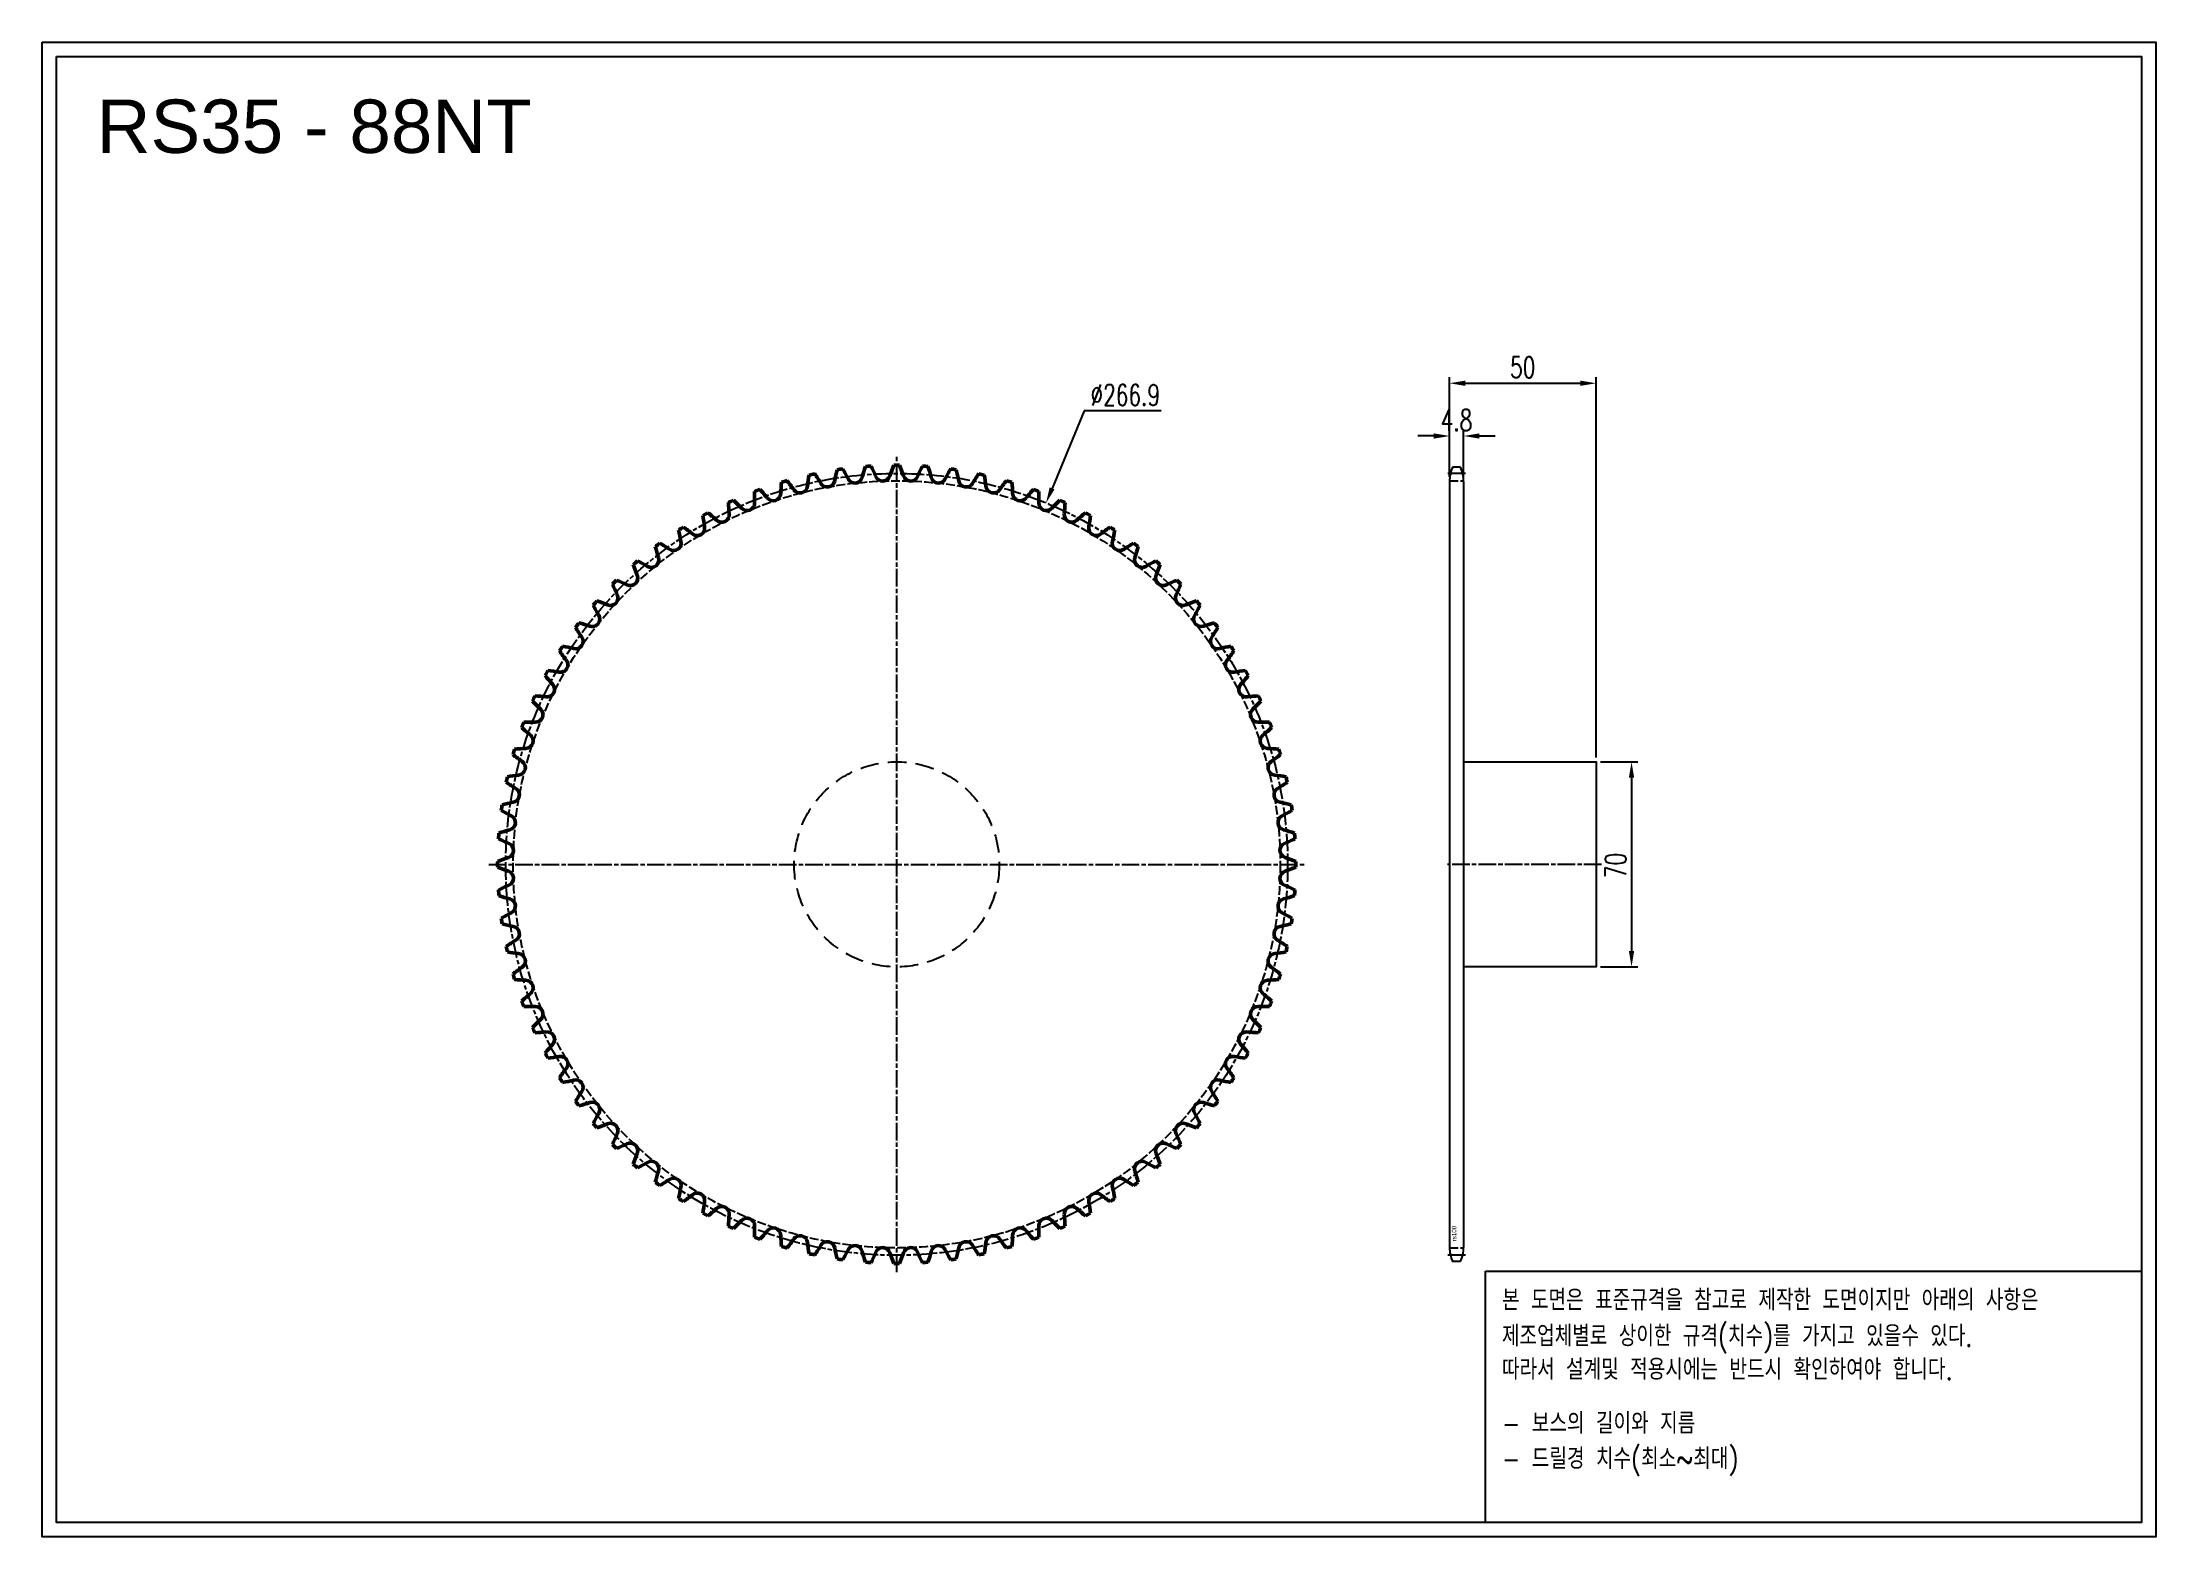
# Model space of a CAD drawing. Header units: millimetres. Extents: x -37235 to -36514, y 3815 to 4325.
import ezdxf

# ---------------------------------------------------------------- set-up
doc = ezdxf.new("R2010")
doc.units = ezdxf.units.MM
for name, pattern in [('AM_ISO02W050', [7.5, 6, -1.5]), ('AM_ISO02W050x2', [3.75, 3, -0.75]), ('AM_ISO08W050', [18, 12, -1.5, 3, -1.5]), ('AM_ISO08W050x2', [9, 6, -0.75, 1.5, -0.75]), ('HIDDEN', [9.525, 6.35, -3.175])]:
    doc.linetypes.add(name, pattern=pattern)
for name, color, linetype, lineweight in [('AM_0N', 7, 'Continuous', 50), ('AM_3N', 6, 'AM_ISO02W050', 25), ('AM_7', 4, 'AM_ISO08W050', 25), ('AM_7N', 4, 'AM_ISO08W050', 25)]:
    doc.layers.add(name, color=color, linetype=linetype, lineweight=lineweight)
doc.layers.add('HL', color=2, linetype='HIDDEN')
doc.layers.add('S-DIM', color=7, linetype='Continuous')
doc.styles.add('HAN', font='ROMANS.shx', dxfattribs={"width": 0.7, "bigfont": 'whgtxt.shx'})
doc.styles.add('HSG', font='SIMPLEX.shx', dxfattribs={"width": 0.7, "bigfont": 'HSG.shx'})
doc.styles.get("Standard").update_dxf_attribs({"font": 'arial.ttf'})
doc.dimstyles.new('APP16', dxfattribs={"dimscale": 3, "dimtxt": 2.4, "dimasz": 1.8, "dimexe": 0.7, "dimexo": 0.5, "dimgap": 0.6, "dimtad": 1, "dimtoh": 1, "dimdec": 1, "dimrnd": 0.01, "dimzin": 9, "dimdsep": 46, "dimtxsty": 'HSG', "dimcen": 0, "dimclrd": 1, "dimclre": 1, "dimclrt": 256, "dimazin": 2, "dimtp": 1, "dimtm": 1, "dimtfac": 0.5, "dimtdec": 1, "dimtofl": 0, "dimtmove": 0, "dimatfit": 3, "dimfxl": 0, "dimtvp": 1, "dimtolj": 2, "dimlwd": -1, "dimlwe": -1, "dimarcsym": 0})

# ---------------------------------------------------------------- blocks, each defined once
blk = doc.blocks.new('*D1')
at = {"layer": 'Defpoints', "color": 0, "transparency": 16777216}
for p in [(-36704.53, 4079.25), (-36704.53, 4009.25), (-36692.42, 4009.25)]:
    blk.add_point(p, dxfattribs=at)
at = {"layer": 'S-DIM', "color": 1, "transparency": 16777216}
for p, q in [((-36703.03, 4079.25), (-36690.32, 4079.25)), ((-36692.42, 4073.85), (-36692.42, 4014.65)), ((-36703.03, 4009.25), (-36690.32, 4009.25))]:
    blk.add_line(p, q, dxfattribs=at)
for points in [[(-36693.32, 4073.85), (-36691.52, 4073.85), (-36692.42, 4079.25)], [(-36693.32, 4014.65), (-36691.52, 4014.65), (-36692.42, 4009.25)]]:
    blk.add_solid(points, dxfattribs=at)
at = {"layer": 'S-DIM', "transparency": 16777216, "insert": (-36697.82, 4043.87), "char_height": 7.2, "attachment_point": 5, "rotation": 90, "style": 'HSG'}
blk.add_mtext('\\A2;70', dxfattribs=at)
blk = doc.blocks.new('*D2')
at = {"layer": 'Defpoints', "color": 0, "transparency": 16777216}
for p in [(-36749.73, 4190.44), (-36754.53, 4174.96), (-36749.73, 4174.96)]:
    blk.add_point(p, dxfattribs=at)
at = {"layer": 'S-DIM', "color": 1, "transparency": 16777216}
for p, q in [((-36754.53, 4176.46), (-36754.53, 4192.54)), ((-36749.73, 4176.46), (-36749.73, 4192.54)), ((-36759.93, 4190.44), (-36765.33, 4190.44)), ((-36744.33, 4190.44), (-36738.93, 4190.44))]:
    blk.add_line(p, q, dxfattribs=at)
for points in [[(-36759.93, 4191.34), (-36759.93, 4189.54), (-36754.53, 4190.44)], [(-36744.33, 4191.34), (-36744.33, 4189.54), (-36749.73, 4190.44)]]:
    blk.add_solid(points, dxfattribs=at)
at = {"layer": 'S-DIM', "transparency": 16777216, "insert": (-36752.13, 4195.84), "char_height": 7.2, "attachment_point": 5, "style": 'HSG'}
blk.add_mtext('\\A2;4.8', dxfattribs=at)
blk = doc.blocks.new('*D3')
at = {"layer": 'Defpoints', "color": 0, "transparency": 16777216}
for p in [(-36704.53, 4208.44), (-36754.53, 4174.96), (-36704.53, 4079.25)]:
    blk.add_point(p, dxfattribs=at)
at = {"layer": 'S-DIM', "color": 1, "transparency": 16777216}
for p, q in [((-36754.53, 4176.46), (-36754.53, 4210.54)), ((-36749.13, 4208.44), (-36709.93, 4208.44)), ((-36704.53, 4080.75), (-36704.53, 4210.54))]:
    blk.add_line(p, q, dxfattribs=at)
for points in [[(-36749.13, 4209.34), (-36749.13, 4207.54), (-36754.53, 4208.44)], [(-36709.93, 4209.34), (-36709.93, 4207.54), (-36704.53, 4208.44)]]:
    blk.add_solid(points, dxfattribs=at)
at = {"layer": 'S-DIM', "transparency": 16777216, "insert": (-36729.53, 4213.84), "char_height": 7.2, "attachment_point": 5, "style": 'HSG'}
blk.add_mtext('\\A2;50', dxfattribs=at)
blk = doc.blocks.new('*D4')
at = {"layer": 'Defpoints', "color": 0, "transparency": 16777216}
for p in [(-36892.25, 4167.57), (-36994.18, 3920.94)]:
    blk.add_point(p, dxfattribs=at)
at = {"layer": 'S-DIM', "color": 1, "transparency": 16777216}
for p, q in [((-36879.23, 4199.06), (-36890.18, 4172.56)), ((-36852.95, 4199.06), (-36879.23, 4199.06))]:
    blk.add_line(p, q, dxfattribs=at)
blk.add_solid([(-36891.02, 4172.9), (-36889.35, 4172.21), (-36892.25, 4167.57)], dxfattribs=at)
at = {"layer": 'S-DIM', "transparency": 16777216, "insert": (-36865.19, 4204.46), "char_height": 7.2, "attachment_point": 5, "style": 'HSG'}
blk.add_mtext('\\A2;∅266.9', dxfattribs=at)
blk = doc.blocks.new('notice1')
at = {"color": 4}
blk.add_lwpolyline([(-22142.12, 1735.9), (-22053.8, 1735.9), (-22053.8, 1702.07), (-22142.12, 1702.07)], close=True, dxfattribs=at)
at = {"color": 4, "style": 'HAN', "width": 0.8}
for s, p in [('본 도면은 표준규격을 참고로 제작한 도면이지만 아래의 사항은', (-22139.9, 1730.62)), ('제조업체별로 상이한 규격(치수)를 가지고 있을수 있다.', (-22139.9, 1725.78)), ('따라서 설계및 적용시에는 반드시 확인하여야 합니다.', (-22139.9, 1721.28)), ('- 보스의 길이와 지름', (-22139.9, 1714.03)), ('- 드릴경 치수(최소~최대)', (-22139.9, 1709.27))]:
    blk.add_text(s, height=2.7949, dxfattribs=at).set_placement(p)

msp = doc.modelspace()

# ---------------------------------------------------------------- linework, layer by layer
for p, q in [((-36750.8, 4179.76), (-36753.46, 4179.76)), ((-36754.53, 4174.96), (-36754.53, 3913.54)), ((-36749.73, 4174.96), (-36749.73, 3913.54)), ((-36750.8, 3908.74), (-36753.46, 3908.74))]:
    msp.add_line(p, q)
for points in [[(-37234.84, 4324.81), (-36513.5, 4324.81), (-36513.5, 3814.78), (-37234.84, 3814.78)], [(-37229.98, 4319.95), (-36518.36, 4319.95), (-36518.36, 3819.64), (-37229.98, 3819.64)]]:
    msp.add_lwpolyline(points, close=True)
msp.add_lwpolyline([(-36749.73, 4079.25), (-36704.53, 4079.25), (-36704.53, 4009.25), (-36749.73, 4009.25)])
for centre, start, end in [((-36743.23, 4174.96), 154.86334, 180), ((-36761.03, 4174.96), 0, 25.13666), ((-36743.23, 3913.54), 180, 205.13666), ((-36761.03, 3913.54), 334.86334, 0)]:
    msp.add_arc(centre, 11.3, start, end)
at = {"layer": 'AM_0N'}
for centre, radius, start, end in [((-36919.12, 4167.37), 54.86, 169.74635, 173.80682), ((-36943.21, 4044.25), 136.2, 101.86512, 102.68034), ((-37016.27, 4146.24), 54.86, 30.73864, 34.79911), ((-36910.4, 4165.34), 54.86, 165.65544, 169.71591), ((-36943.21, 4044.25), 136.2, 97.77421, 98.58943), ((-37008.81, 4151.19), 54.86, 26.64773, 30.7082), ((-36901.85, 4162.69), 54.86, 161.56453, 165.625), ((-36943.21, 4044.25), 136.2, 93.6833, 94.49852), ((-37001.01, 4155.6), 54.86, 22.55682, 26.61729), ((-36947.98, 4177.63), 2.57, 202.55682, 341.53409), ((-36893.5, 4159.43), 54.86, 157.47362, 161.53409), ((-36943.21, 4044.25), 136.2, 89.59239, 90.40761), ((-36992.92, 4159.43), 54.86, 18.46591, 22.52638), ((-36938.45, 4177.63), 2.57, 198.46591, 337.44318), ((-36885.41, 4155.6), 54.86, 153.38271, 157.44318), ((-36943.21, 4044.25), 136.2, 85.50148, 86.3167), ((-36984.58, 4162.69), 54.86, 14.375, 18.43547), ((-36877.62, 4151.19), 54.86, 149.2918, 153.35227), ((-36943.21, 4044.25), 136.2, 81.41057, 82.22579), ((-36976.02, 4165.34), 54.86, 10.28409, 14.34456), ((-36870.16, 4146.24), 54.86, 145.20089, 149.26136), ((-36943.21, 4044.25), 136.2, 77.31966, 78.13488), ((-36967.3, 4167.37), 54.86, 6.19318, 10.25365), ((-36936.89, 4169.54), 54.86, 177.92817, 181.98864), ((-36943.21, 4044.25), 136.2, 110.04693, 110.86216), ((-37030.04, 4134.8), 54.86, 38.92045, 42.98092), ((-36985.36, 4170.88), 2.57, 218.92045, 357.89773), ((-36927.97, 4168.77), 54.86, 173.83726, 177.89773), ((-36943.21, 4044.25), 136.2, 105.95603, 106.77125), ((-37023.36, 4140.76), 54.86, 34.82955, 38.89001), ((-36976.22, 4173.56), 2.57, 214.82955, 353.80682), ((-36966.91, 4175.59), 2.57, 210.73864, 349.71591), ((-36957.48, 4176.95), 2.57, 206.64773, 345.625), ((-36928.95, 4176.95), 2.57, 194.375, 333.35227), ((-36919.52, 4175.59), 2.57, 190.28409, 329.26136), ((-36910.21, 4173.56), 2.57, 186.19318, 325.17045), ((-36863.07, 4140.76), 54.86, 141.10999, 145.17045), ((-36943.21, 4044.25), 136.2, 73.22875, 74.04397), ((-36958.46, 4168.77), 54.86, 2.10227, 6.16274), ((-36901.07, 4170.88), 2.57, 182.10227, 321.07955), ((-36856.39, 4134.8), 54.86, 137.01908, 141.07955), ((-36943.21, 4044.25), 136.2, 69.13784, 69.95307), ((-36949.54, 4169.54), 54.86, 358.01136, 2.07183), ((-36943.21, 4044.25), 136.2, 118.22875, 119.04397), ((-36954.78, 4169.17), 54.86, 186.10999, 190.17045), ((-37042.04, 4121.52), 54.86, 47.10227, 51.16274), ((-37002.95, 4163.59), 2.57, 227.10227, 6.07955), ((-36943.21, 4044.25), 136.2, 114.13784, 114.95307), ((-36945.84, 4169.68), 54.86, 182.01908, 186.07955), ((-37036.28, 4128.38), 54.86, 43.01136, 47.07183), ((-36994.28, 4167.55), 2.57, 223.01136, 1.98864), ((-36892.14, 4167.55), 2.57, 178.01136, 316.98864), ((-36850.15, 4128.38), 54.86, 132.92817, 136.98864), ((-36943.21, 4044.25), 136.2, 65.04693, 65.86216), ((-36883.47, 4163.59), 2.57, 173.92045, 312.89773), ((-36940.58, 4169.68), 54.86, 353.92045, 357.98092), ((-36844.38, 4121.52), 54.86, 128.83726, 132.89773), ((-36943.21, 4044.25), 136.2, 60.95603, 61.77125), ((-36931.64, 4169.17), 54.86, 349.82955, 353.89001), ((-36943.21, 4044.25), 136.2, 122.31966, 123.13488), ((-36963.67, 4168.02), 54.86, 190.20089, 194.26136), ((-37047.3, 4114.28), 54.86, 51.19318, 55.25365), ((-37011.31, 4159.03), 2.57, 231.19318, 10.17045), ((-36875.11, 4159.03), 2.57, 169.82955, 308.80682), ((-36839.12, 4114.28), 54.86, 124.74635, 128.80682), ((-36943.21, 4044.25), 136.2, 56.86512, 57.68034), ((-36922.76, 4168.02), 54.86, 345.73864, 349.79911), ((-36943.21, 4044.25), 136.2, 130.50148, 131.3167), ((-37056.21, 4098.75), 54.86, 59.375, 63.43547), ((-37026.95, 4148.17), 2.57, 239.375, 18.35227), ((-36943.21, 4044.25), 136.2, 126.41057, 127.22579), ((-36972.44, 4166.25), 54.86, 194.2918, 198.35227), ((-37052.03, 4106.67), 54.86, 55.28409, 59.34456), ((-37019.33, 4153.88), 2.57, 235.28409, 14.26136), ((-36867.1, 4153.88), 2.57, 165.73864, 304.71591), ((-36834.39, 4106.67), 54.86, 120.65544, 124.71591), ((-36943.21, 4044.25), 136.2, 52.77421, 53.58943), ((-36859.47, 4148.17), 2.57, 161.64773, 300.625), ((-36913.98, 4166.25), 54.86, 341.64773, 345.7082), ((-36830.22, 4098.75), 54.86, 116.56453, 120.625), ((-36943.21, 4044.25), 136.2, 48.6833, 49.49852), ((-36943.21, 4044.25), 136.2, 134.59239, 135.40761), ((-37059.81, 4090.55), 54.86, 63.46591, 67.52638), ((-37034.15, 4141.93), 2.57, 243.46591, 22.44318), ((-36981.07, 4163.85), 54.86, 198.38271, 202.44318), ((-36852.27, 4141.93), 2.57, 157.55682, 296.53409), ((-36905.35, 4163.85), 54.86, 337.55682, 341.61729), ((-36826.62, 4090.55), 54.86, 112.47362, 116.53409), ((-36943.21, 4044.25), 136.2, 44.59239, 45.40761), ((-36943.21, 4044.25), 136.2, 138.6833, 139.49852), ((-37062.81, 4082.11), 54.86, 67.55682, 71.61729), ((-37040.89, 4135.19), 2.57, 247.55682, 26.53409), ((-36989.51, 4160.85), 54.86, 202.47362, 206.53409), ((-36845.54, 4135.19), 2.57, 153.46591, 292.44318), ((-36896.92, 4160.85), 54.86, 333.46591, 337.52638), ((-36823.61, 4082.11), 54.86, 108.38271, 112.44318), ((-36943.21, 4044.25), 136.2, 40.50148, 41.3167), ((-36943.21, 4044.25), 136.2, 142.77421, 143.58943), ((-37065.21, 4073.48), 54.86, 71.64773, 75.7082), ((-37047.13, 4127.99), 2.57, 251.64773, 30.625), ((-36997.71, 4157.25), 54.86, 206.56453, 210.625), ((-36839.3, 4127.99), 2.57, 149.375, 288.35227), ((-36888.72, 4157.25), 54.86, 329.375, 333.43547), ((-36821.21, 4073.48), 54.86, 104.2918, 108.35227), ((-36943.21, 4044.25), 136.2, 36.41057, 37.22579), ((-37052.84, 4120.37), 2.57, 255.73864, 34.71591), ((-37005.63, 4153.07), 54.86, 210.65544, 214.71591), ((-36833.59, 4120.37), 2.57, 145.28409, 284.26136), ((-36880.79, 4153.07), 54.86, 325.28409, 329.34456), ((-37057.99, 4112.35), 2.57, 259.82955, 38.80682), ((-36943.21, 4044.25), 136.2, 146.86512, 147.68034), ((-37013.24, 4148.34), 54.86, 214.74635, 218.80682), ((-37066.98, 4064.71), 54.86, 75.73864, 79.79911), ((-36819.44, 4064.71), 54.86, 100.20089, 104.26136), ((-36828.44, 4112.35), 2.57, 141.19318, 280.17045), ((-36873.19, 4148.34), 54.86, 321.19318, 325.25365), ((-36943.21, 4044.25), 136.2, 32.31966, 33.13488), ((-36943.21, 4044.25), 136.2, 150.95603, 151.77125), ((-37020.48, 4143.08), 54.86, 218.83726, 222.89773), ((-37062.55, 4103.99), 2.57, 263.92045, 42.89773), ((-37068.13, 4055.83), 54.86, 79.82955, 83.89001), ((-36818.3, 4055.83), 54.86, 96.10999, 100.17045), ((-36823.87, 4103.99), 2.57, 137.10227, 276.07955), ((-36865.94, 4143.08), 54.86, 317.10227, 321.16274), ((-36943.21, 4044.25), 136.2, 28.22875, 29.04397), ((-36943.21, 4044.25), 136.2, 155.04693, 155.86216), ((-37027.34, 4137.32), 54.86, 222.92817, 226.98864), ((-37068.64, 4046.88), 54.86, 83.92045, 87.98092), ((-37066.51, 4095.32), 2.57, 268.01136, 46.98864), ((-36817.79, 4046.88), 54.86, 92.01908, 96.07955), ((-36819.91, 4095.32), 2.57, 133.01136, 271.98864), ((-36859.09, 4137.32), 54.86, 313.01136, 317.07183), ((-36943.21, 4044.25), 136.2, 24.13784, 24.95307), ((-36943.21, 4044.25), 136.2, 159.13784, 159.95307), ((-37033.76, 4131.08), 54.86, 227.01908, 231.07955), ((-37068.5, 4037.93), 54.86, 88.01136, 92.07183), ((-36817.92, 4037.93), 54.86, 87.92817, 91.98864), ((-36852.66, 4131.08), 54.86, 308.92045, 312.98092), ((-36943.21, 4044.25), 136.2, 20.04693, 20.86216), ((-36943.21, 4044.25), 136.2, 163.22875, 164.04397), ((-37067.73, 4029.01), 54.86, 92.10227, 96.16274), ((-37069.84, 4086.4), 2.57, 272.10227, 51.07955), ((-36816.58, 4086.4), 2.57, 128.92045, 267.89773), ((-36818.69, 4029.01), 54.86, 83.83726, 87.89773), ((-36943.21, 4044.25), 136.2, 15.95603, 16.77125), ((-37039.72, 4124.4), 54.86, 231.10999, 235.17045), ((-37072.52, 4077.26), 2.57, 276.19318, 55.17045), ((-36813.9, 4077.26), 2.57, 124.82955, 263.80682), ((-36846.7, 4124.4), 54.86, 304.82955, 308.89001), ((-36943.21, 4044.25), 136.2, 167.31966, 168.13488), ((-37045.2, 4117.31), 54.86, 235.20089, 239.26136), ((-37066.33, 4020.16), 54.86, 96.19318, 100.25365), ((-37074.55, 4067.95), 2.57, 280.28409, 59.26136), ((-36811.88, 4067.95), 2.57, 120.73864, 259.71591), ((-36820.1, 4020.16), 54.86, 79.74635, 83.80682), ((-36841.23, 4117.31), 54.86, 300.73864, 304.79911), ((-36943.21, 4044.25), 136.2, 11.86512, 12.68034), ((-36943.21, 4044.25), 136.2, 171.41057, 172.22579), ((-37050.15, 4109.85), 54.86, 239.2918, 243.35227), ((-37064.3, 4011.44), 54.86, 100.28409, 104.34456), ((-36822.13, 4011.44), 54.86, 75.65544, 79.71591), ((-36836.28, 4109.85), 54.86, 296.64773, 300.7082), ((-36943.21, 4044.25), 136.2, 7.77421, 8.58943), ((-36943.21, 4044.25), 136.2, 175.50148, 176.3167), ((-37061.65, 4002.89), 54.86, 104.375, 108.43547), ((-37075.91, 4058.52), 2.57, 284.375, 63.35227), ((-36810.52, 4058.52), 2.57, 116.64773, 255.625), ((-36824.78, 4002.89), 54.86, 71.56453, 75.625), ((-36943.21, 4044.25), 136.2, 3.6833, 4.49852), ((-37054.56, 4102.05), 54.86, 243.38271, 247.44318), ((-37076.58, 4049.02), 2.57, 288.46591, 67.44318), ((-36809.84, 4049.02), 2.57, 112.55682, 251.53409), ((-36831.87, 4102.05), 54.86, 292.55682, 296.61729), ((-36943.21, 4044.25), 136.2, 179.59239, 180.40761), ((-37058.39, 3994.54), 54.86, 108.46591, 112.52638), ((-37058.39, 4093.96), 54.86, 247.47362, 251.53409), ((-37076.58, 4039.49), 2.57, 292.55682, 71.53409), ((-36809.84, 4039.49), 2.57, 108.46591, 247.44318), ((-36828.03, 3994.54), 54.86, 67.47362, 71.53409), ((-36828.03, 4093.96), 54.86, 288.46591, 292.52638), ((-36943.21, 4044.25), 136.2, 359.59239, 0.40761), ((-37054.56, 3986.45), 54.86, 112.55682, 116.61729), ((-36943.21, 4044.25), 136.2, 183.6833, 184.49852), ((-37061.65, 4085.62), 54.86, 251.56453, 255.625), ((-37075.91, 4029.99), 2.57, 296.64773, 75.625), ((-36810.52, 4029.99), 2.57, 104.375, 243.35227), ((-36824.78, 4085.62), 54.86, 284.375, 288.43547), ((-36831.87, 3986.45), 54.86, 63.38271, 67.44318), ((-36943.21, 4044.25), 136.2, 355.50148, 356.3167), ((-37050.15, 3978.66), 54.86, 116.64773, 120.7082), ((-36943.21, 4044.25), 136.2, 187.77421, 188.58943), ((-36836.28, 3978.66), 54.86, 59.2918, 63.35227), ((-36943.21, 4044.25), 136.2, 351.41057, 352.22579), ((-37064.3, 4077.06), 54.86, 255.65544, 259.71591), ((-37045.2, 3971.2), 54.86, 120.73864, 124.79911), ((-37074.55, 4020.56), 2.57, 300.73864, 79.71591), ((-36811.88, 4020.56), 2.57, 100.28409, 239.26136), ((-36841.23, 3971.2), 54.86, 55.20089, 59.26136), ((-36822.13, 4077.06), 54.86, 280.28409, 284.34456), ((-36943.21, 4044.25), 136.2, 191.86512, 192.68034), ((-37066.33, 4068.34), 54.86, 259.74635, 263.80682), ((-37072.52, 4011.25), 2.57, 304.82955, 83.80682), ((-36813.9, 4011.25), 2.57, 96.19318, 235.17045), ((-36820.1, 4068.34), 54.86, 276.19318, 280.25365), ((-36943.21, 4044.25), 136.2, 347.31966, 348.13488), ((-37039.72, 3964.11), 54.86, 124.82955, 128.89001), ((-36943.21, 4044.25), 136.2, 195.95603, 196.77125), ((-37067.73, 4059.5), 54.86, 263.83726, 267.89773), ((-37069.84, 4002.11), 2.57, 308.92045, 87.89773), ((-36816.58, 4002.11), 2.57, 92.10227, 231.07955), ((-36818.69, 4059.5), 54.86, 272.10227, 276.16274), ((-36846.7, 3964.11), 54.86, 51.10999, 55.17045), ((-36943.21, 4044.25), 136.2, 343.22875, 344.04397), ((-37033.76, 3957.43), 54.86, 128.92045, 132.98092), ((-36943.21, 4044.25), 136.2, 200.04693, 200.86216), ((-36852.66, 3957.43), 54.86, 47.01908, 51.07955), ((-36943.21, 4044.25), 136.2, 339.13784, 339.95307), ((-37068.5, 4050.58), 54.86, 267.92817, 271.98864), ((-37027.34, 3951.19), 54.86, 133.01136, 137.07183), ((-37066.51, 3993.18), 2.57, 313.01136, 91.98864), ((-36819.91, 3993.18), 2.57, 88.01136, 226.98864), ((-36859.09, 3951.19), 54.86, 42.92817, 46.98864), ((-36817.92, 4050.58), 54.86, 268.01136, 272.07183), ((-36943.21, 4044.25), 136.2, 204.13784, 204.95307), ((-37068.64, 4041.62), 54.86, 272.01908, 276.07955), ((-37020.48, 3945.42), 54.86, 137.10227, 141.16274), ((-37062.55, 3984.51), 2.57, 317.10227, 96.07955), ((-36823.87, 3984.51), 2.57, 83.92045, 222.89773), ((-36865.94, 3945.42), 54.86, 38.83726, 42.89773), ((-36817.79, 4041.62), 54.86, 263.92045, 267.98092), ((-36943.21, 4044.25), 136.2, 335.04693, 335.86216), ((-36943.21, 4044.25), 136.2, 208.22875, 209.04397), ((-37068.13, 4032.68), 54.86, 276.10999, 280.17045), ((-37057.99, 3976.15), 2.57, 321.19318, 100.17045), ((-37013.24, 3940.16), 54.86, 141.19318, 145.25365), ((-36828.44, 3976.15), 2.57, 79.82955, 218.80682), ((-36873.19, 3940.16), 54.86, 34.74635, 38.80682), ((-36818.3, 4032.68), 54.86, 259.82955, 263.89001), ((-36943.21, 4044.25), 136.2, 330.95603, 331.77125), ((-36943.21, 4044.25), 136.2, 212.31966, 213.13488), ((-37066.98, 4023.8), 54.86, 280.20089, 284.26136), ((-37052.84, 3968.14), 2.57, 325.28409, 104.26136), ((-36833.59, 3968.14), 2.57, 75.73864, 214.71591), ((-36819.44, 4023.8), 54.86, 255.73864, 259.79911), ((-36943.21, 4044.25), 136.2, 326.86512, 327.68034), ((-37005.63, 3935.43), 54.86, 145.28409, 149.34456), ((-36943.21, 4044.25), 136.2, 216.41057, 217.22579), ((-37065.21, 4015.02), 54.86, 284.2918, 288.35227), ((-37047.13, 3960.51), 2.57, 329.375, 108.35227), ((-36839.3, 3960.51), 2.57, 71.64773, 210.625), ((-36821.21, 4015.02), 54.86, 251.64773, 255.7082), ((-36880.79, 3935.43), 54.86, 30.65544, 34.71591), ((-36943.21, 4044.25), 136.2, 322.77421, 323.58943), ((-36997.71, 3931.26), 54.86, 149.375, 153.43547), ((-36943.21, 4044.25), 136.2, 220.50148, 221.3167), ((-37062.81, 4006.39), 54.86, 288.38271, 292.44318), ((-37040.89, 3953.31), 2.57, 333.46591, 112.44318), ((-36845.54, 3953.31), 2.57, 67.55682, 206.53409), ((-36823.61, 4006.39), 54.86, 247.55682, 251.61729), ((-36888.72, 3931.26), 54.86, 26.56453, 30.625), ((-36943.21, 4044.25), 136.2, 318.6833, 319.49852), ((-36989.51, 3927.66), 54.86, 153.46591, 157.52638), ((-36943.21, 4044.25), 136.2, 224.59239, 225.40761), ((-37059.81, 3997.96), 54.86, 292.47362, 296.53409), ((-37034.15, 3946.58), 2.57, 337.55682, 116.53409), ((-36852.27, 3946.58), 2.57, 63.46591, 202.44318), ((-36826.62, 3997.96), 54.86, 243.46591, 247.52638), ((-36896.92, 3927.66), 54.86, 22.47362, 26.53409), ((-36943.21, 4044.25), 136.2, 314.59239, 315.40761), ((-36981.07, 3924.65), 54.86, 157.55682, 161.61729), ((-36943.21, 4044.25), 136.2, 228.6833, 229.49852), ((-37056.21, 3989.76), 54.86, 296.56453, 300.625), ((-37026.95, 3940.34), 2.57, 341.64773, 120.625), ((-36972.44, 3922.26), 54.86, 161.64773, 165.7082), ((-36859.47, 3940.34), 2.57, 59.375, 198.35227), ((-36913.98, 3922.26), 54.86, 14.2918, 18.35227), ((-36830.22, 3989.76), 54.86, 239.375, 243.43547), ((-36943.21, 4044.25), 136.2, 310.50148, 311.3167), ((-36905.35, 3924.65), 54.86, 18.38271, 22.44318), ((-36943.21, 4044.25), 136.2, 232.77421, 233.58943), ((-37052.03, 3981.83), 54.86, 300.65544, 304.71591), ((-37019.33, 3934.63), 2.57, 345.73864, 124.71591), ((-36963.67, 3920.48), 54.86, 165.73864, 169.79911), ((-37047.3, 3974.23), 54.86, 304.74635, 308.80682), ((-37011.31, 3929.48), 2.57, 349.82955, 128.80682), ((-36875.11, 3929.48), 2.57, 51.19318, 190.17045), ((-36839.12, 3974.23), 54.86, 231.19318, 235.25365), ((-36867.1, 3934.63), 2.57, 55.28409, 194.26136), ((-36922.76, 3920.48), 54.86, 10.20089, 14.26136), ((-36834.39, 3981.83), 54.86, 235.28409, 239.34456), ((-36943.21, 4044.25), 136.2, 306.41057, 307.22579), ((-36943.21, 4044.25), 136.2, 236.86512, 237.68034), ((-36954.78, 3919.34), 54.86, 169.82955, 173.89001), ((-36943.21, 4044.25), 136.2, 240.95603, 241.77125), ((-37042.04, 3966.98), 54.86, 308.83726, 312.89773), ((-37002.95, 3924.91), 2.57, 353.92045, 132.89773), ((-36945.84, 3918.83), 54.86, 173.92045, 177.98092), ((-36883.47, 3924.91), 2.57, 47.10227, 186.07955), ((-36940.58, 3918.83), 54.86, 2.01908, 6.07955), ((-36844.38, 3966.98), 54.86, 227.10227, 231.16274), ((-36943.21, 4044.25), 136.2, 298.22875, 299.04397), ((-36931.64, 3919.34), 54.86, 6.10999, 10.17045), ((-36943.21, 4044.25), 136.2, 302.31966, 303.13488), ((-36943.21, 4044.25), 136.2, 245.04693, 245.86216), ((-37036.28, 3960.13), 54.86, 312.92817, 316.98864), ((-36994.28, 3920.95), 2.57, 358.01136, 136.98864), ((-36936.89, 3918.96), 54.86, 178.01136, 182.07183), ((-36943.21, 4044.25), 136.2, 249.13784, 249.95307), ((-37030.04, 3953.7), 54.86, 317.01908, 321.07955), ((-36985.36, 3917.62), 2.57, 2.10227, 141.07955), ((-36927.97, 3919.73), 54.86, 182.10227, 186.16274), ((-36976.22, 3914.94), 2.57, 6.19318, 145.17045), ((-36910.21, 3914.94), 2.57, 34.82955, 173.80682), ((-36958.46, 3919.73), 54.86, 353.83726, 357.89773), ((-36901.07, 3917.62), 2.57, 38.92045, 177.89773), ((-36856.39, 3953.7), 54.86, 218.92045, 222.98092), ((-36943.21, 4044.25), 136.2, 290.04693, 290.86216), ((-36892.14, 3920.95), 2.57, 43.01136, 181.98864), ((-36949.54, 3918.96), 54.86, 357.92817, 1.98864), ((-36850.15, 3960.13), 54.86, 223.01136, 227.07183), ((-36943.21, 4044.25), 136.2, 294.13784, 294.95307), ((-36943.21, 4044.25), 136.2, 253.22875, 254.04397), ((-37023.36, 3947.74), 54.86, 321.10999, 325.17045), ((-36919.12, 3921.14), 54.86, 186.19318, 190.25365), ((-36943.21, 4044.25), 136.2, 257.31966, 258.13488), ((-37016.27, 3942.27), 54.86, 325.20089, 329.26136), ((-36966.91, 3912.92), 2.57, 10.28409, 149.26136), ((-36910.4, 3923.17), 54.86, 190.28409, 194.34456), ((-37008.81, 3937.32), 54.86, 329.2918, 333.35227), ((-36957.48, 3911.56), 2.57, 14.375, 153.35227), ((-36901.85, 3925.82), 54.86, 194.375, 198.43547), ((-37001.01, 3932.91), 54.86, 333.38271, 337.44318), ((-36947.98, 3910.88), 2.57, 18.46591, 157.44318), ((-36893.5, 3929.07), 54.86, 198.46591, 202.52638), ((-36992.92, 3929.07), 54.86, 337.47362, 341.53409), ((-36938.45, 3910.88), 2.57, 22.55682, 161.53409), ((-36885.41, 3932.91), 54.86, 202.55682, 206.61729), ((-36984.58, 3925.82), 54.86, 341.56453, 345.625), ((-36928.95, 3911.56), 2.57, 26.64773, 165.625), ((-36877.62, 3937.32), 54.86, 206.64773, 210.7082), ((-36976.02, 3923.17), 54.86, 345.65544, 349.71591), ((-36919.52, 3912.92), 2.57, 30.73864, 169.71591), ((-36870.16, 3942.27), 54.86, 210.73864, 214.79911), ((-36943.21, 4044.25), 136.2, 281.86512, 282.68034), ((-36967.3, 3921.14), 54.86, 349.74635, 353.80682), ((-36863.07, 3947.74), 54.86, 214.82955, 218.89001), ((-36943.21, 4044.25), 136.2, 285.95603, 286.77125), ((-36943.21, 4044.25), 136.2, 261.41057, 262.22579), ((-36943.21, 4044.25), 136.2, 265.50148, 266.3167), ((-36943.21, 4044.25), 136.2, 269.59239, 270.40761), ((-36943.21, 4044.25), 136.2, 273.6833, 274.49852), ((-36943.21, 4044.25), 136.2, 277.77421, 278.58943)]:
    msp.add_arc(centre, radius, start, end, dxfattribs=at)
at = {"layer": 'AM_3N', "linetype": 'AM_ISO02W050x2'}
for p, q in [((-36754.53, 4175.12), (-36749.73, 4175.12)), ((-36754.53, 3913.39), (-36749.73, 3913.39))]:
    msp.add_line(p, q, dxfattribs=at)
msp.add_circle((-36943.21, 4044.25), 130.89, dxfattribs=at)
at = {"layer": 'AM_7', "linetype": 'AM_ISO08W050x2'}
for p, q in [((-36749.07, 4177.68), (-36755.19, 4177.68)), ((-36702.64, 4044.25), (-36755.19, 4044.25)), ((-36749.07, 3910.82), (-36755.19, 3910.82))]:
    msp.add_line(p, q, dxfattribs=at)
msp.add_circle((-36943.21, 4044.25), 133.43, dxfattribs=at)
at = {"layer": 'AM_7N', "linetype": 'AM_ISO08W050x2'}
for p, q in [((-36943.21, 3905.05), (-36943.21, 4183.46)), ((-37082.42, 4044.25), (-36804.01, 4044.25))]:
    msp.add_line(p, q, dxfattribs=at)
at = {"layer": 'HL'}
msp.add_circle((-36943.21, 4044.25), 35, dxfattribs=at)

# ---------------------------------------------------------------- block references
at = {"xscale": 2.535, "yscale": 2.535, "zscale": 2.535}
msp.add_blockref('notice1', (19388.01, -495.1), dxfattribs=at)

# ---------------------------------------------------------------- texts
msp.add_text('RS35 - 88NT', height=18.2155).set_placement((-37216.26, 4287.04))
at = {"insert": (-36753.74, 3915.6), "char_height": 1.512, "width": 6.5009, "attachment_point": 1, "rotation": 90}
msp.add_mtext('rs100', dxfattribs=at)

# ---------------------------------------------------------------- dimensions: what is measured, and where the dimension line sits
at = {"layer": 'S-DIM'}
dim = msp.add_linear_dim(base=(-36704.53, 4208.44), p1=(-36754.53, 4174.96), p2=(-36704.53, 4079.25), dimstyle='APP16', dxfattribs=at)
dim.commit()
dim.dimension.update_dxf_attribs({"geometry": '*D3', "text_midpoint": (-36729.53, 4213.84)})
dim = msp.add_diameter_dim_2p(p1=(-36994.18, 3920.94), p2=(-36892.25, 4167.57), dimstyle='APP16', dxfattribs=at)
dim.commit()
dim.dimension.update_dxf_attribs({"geometry": '*D4', "text_midpoint": (-36865.19, 4199.06), "dimtype": 131})
dim = msp.add_linear_dim(base=(-36749.73, 4190.44), p1=(-36754.53, 4174.96), p2=(-36749.73, 4174.96), dimstyle='APP16', dxfattribs=at)
dim.commit()
dim.dimension.update_dxf_attribs({"geometry": '*D2', "text_midpoint": (-36752.13, 4190.44), "dimtype": 128})
dim = msp.add_linear_dim(base=(-36692.42, 4009.25), p1=(-36704.53, 4079.25), p2=(-36704.53, 4009.25), angle=90, dimstyle='APP16', dxfattribs=at)
dim.commit()
dim.dimension.update_dxf_attribs({"geometry": '*D1', "text_midpoint": (-36692.42, 4043.87), "dimtype": 128})

doc.saveas('drawing.dxf')
